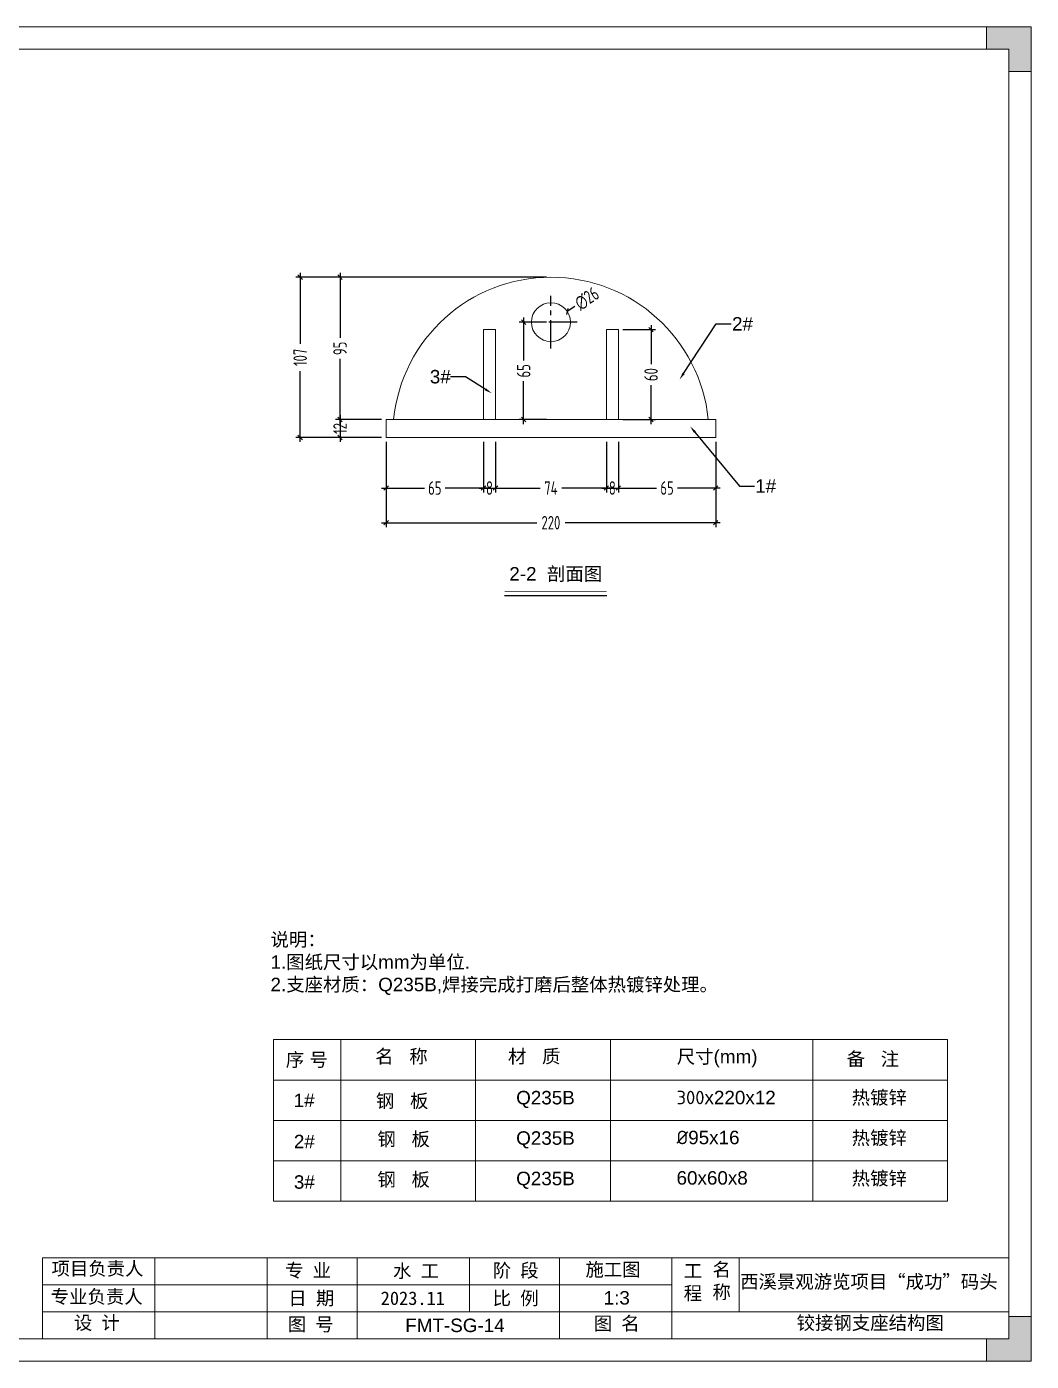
# Model space of a CAD drawing. Header units: millimetres. Extents: x 4 to 2106212, y -117026 to 198097.
# Drawn here: x 1846705 to 1847375, y 189119 to 190010 of the extents above; entities that cross this region are included whole.
import ezdxf
from ezdxf import colors
from ezdxf.entities.mleader import LeaderData, LeaderLine
from ezdxf.math import Vec2, Vec3

# ---------------------------------------------------------------- set-up
doc = ezdxf.new("R2010")
doc.units = ezdxf.units.MM
doc.linetypes.add('CENTER2', pattern=[28.575, 19.05, -3.175, 3.175, -3.175])
doc.layers.add('HR-dimension', color=9, linetype='Continuous')
doc.layers.add('标注', color=9, linetype='Continuous')
for name, color, linetype, lineweight in [('图框', 7, 'Continuous', 13), ('文本', 3, 'Continuous', 13), ('结构', 4, 'Continuous', 18)]:
    doc.layers.add(name, color=color, linetype=linetype, lineweight=lineweight)
doc.styles.add('Arial', font='arial.ttf')
doc.styles.add('hztxt', font='ros1.shx', dxfattribs={"width": 0.8, "bigfont": 'hztxt.shx'})
doc.styles.get("Standard").update_dxf_attribs({"font": 'arial.ttf'})
doc.dimstyles.new('DIM-3', dxfattribs={"dimscale": 3, "dimtxt": 3, "dimasz": 1, "dimexe": 1, "dimexo": 1, "dimgap": 1, "dimtad": 0, "dimdec": 1, "dimrnd": 0.0005, "dimzin": 9, "dimdsep": 46, "dimtxsty": 'hztxt', "dimblk": 'OBLIQUE', "dimcen": 0, "dimdle": 1, "dimclrd": 9, "dimclre": 9, "dimclrt": 2, "dimazin": 2, "dimtfac": 1, "dimtdec": 1, "dimtofl": 0, "dimtmove": 0, "dimatfit": 3, "dimfxl": 1, "dimarcsym": 2})

# ---------------------------------------------------------------- blocks, each defined once
blk = doc.blocks.new('_Oblique')
at = {"color": 0, "linetype": 'ByBlock', "lineweight": -2}
blk.add_line((-0.5, -0.5), (0.5, 0.5), dxfattribs=at)
blk = doc.blocks.new('*D357')
at = {"layer": 'Defpoints', "color": 0, "ltscale": 10, "transparency": 16777216}
for p in [(1846944.72, 189748.14), (1846913.96, 189736.14), (1846944.72, 189736.14)]:
    blk.add_point(p, dxfattribs=at)
at = {"layer": 'HR-dimension', "color": 9, "lineweight": -2, "ltscale": 10, "transparency": 16777216}
for p, q in [((1846913.96, 189751.14), (1846913.96, 189733.14)), ((1846941.72, 189748.14), (1846910.96, 189748.14)), ((1846941.72, 189736.14), (1846910.96, 189736.14))]:
    blk.add_line(p, q, dxfattribs=at)
at = {"layer": 'HR-dimension', "color": 9, "lineweight": -2, "ltscale": 10, "transparency": 16777216, "xscale": 3, "yscale": 3, "zscale": 3}
for p, rotation in [((1846913.96, 189748.14), 90), ((1846913.96, 189736.14), 270)]:
    blk.add_blockref('_Oblique', p, dxfattribs=dict(at, rotation=rotation))
at = {"layer": 'HR-dimension', "color": 2, "ltscale": 10, "transparency": 16777216, "insert": (1846913.96, 189742.14), "char_height": 9, "attachment_point": 5, "rotation": 90, "style": 'hztxt'}
blk.add_mtext('12', dxfattribs=at)
blk = doc.blocks.new('*D358')
at = {"layer": 'Defpoints', "color": 0, "ltscale": 10, "transparency": 16777216}
for p in [(1846944.72, 189736.14), (1847009.72, 189736.14), (1847009.72, 189702.39)]:
    blk.add_point(p, dxfattribs=at)
at = {"layer": 'HR-dimension', "color": 9, "lineweight": -2, "ltscale": 10, "transparency": 16777216}
for p, q in [((1846944.72, 189733.14), (1846944.72, 189699.39)), ((1847009.72, 189733.14), (1847009.72, 189699.39)), ((1846941.72, 189702.39), (1846970.26, 189702.39)), ((1847012.72, 189702.39), (1846984.18, 189702.39))]:
    blk.add_line(p, q, dxfattribs=at)
at = {"layer": 'HR-dimension', "color": 9, "lineweight": -2, "ltscale": 10, "transparency": 16777216, "xscale": 3, "yscale": 3, "zscale": 3, "rotation": 180}
blk.add_blockref('_Oblique', (1846944.72, 189702.39), dxfattribs=at)
at = {"layer": 'HR-dimension', "color": 9, "lineweight": -2, "ltscale": 10, "transparency": 16777216, "xscale": 3, "yscale": 3, "zscale": 3}
blk.add_blockref('_Oblique', (1847009.72, 189702.39), dxfattribs=at)
at = {"layer": 'HR-dimension', "color": 2, "ltscale": 10, "transparency": 16777216, "insert": (1846977.22, 189702.39), "char_height": 9, "attachment_point": 5, "style": 'hztxt'}
blk.add_mtext('65', dxfattribs=at)
blk = doc.blocks.new('*D177')
at = {"layer": 'Defpoints', "color": 0, "ltscale": 10, "transparency": 16777216}
for p in [(1847009.72, 189736.14), (1847017.72, 189736.14), (1847017.72, 189702.39)]:
    blk.add_point(p, dxfattribs=at)
at = {"layer": 'HR-dimension', "color": 9, "lineweight": -2, "ltscale": 10, "transparency": 16777216}
for p, q in [((1847009.72, 189733.14), (1847009.72, 189699.39)), ((1847017.72, 189733.14), (1847017.72, 189699.39)), ((1847006.72, 189702.39), (1847020.72, 189702.39))]:
    blk.add_line(p, q, dxfattribs=at)
at = {"layer": 'HR-dimension', "color": 9, "lineweight": -2, "ltscale": 10, "transparency": 16777216, "xscale": 3, "yscale": 3, "zscale": 3, "rotation": 180}
blk.add_blockref('_Oblique', (1847009.72, 189702.39), dxfattribs=at)
at = {"layer": 'HR-dimension', "color": 9, "lineweight": -2, "ltscale": 10, "transparency": 16777216, "xscale": 3, "yscale": 3, "zscale": 3}
blk.add_blockref('_Oblique', (1847017.72, 189702.39), dxfattribs=at)
at = {"layer": 'HR-dimension', "color": 2, "ltscale": 10, "transparency": 16777216, "insert": (1847013.72, 189702.39), "char_height": 9, "attachment_point": 5, "style": 'hztxt'}
blk.add_mtext('8', dxfattribs=at)
blk = doc.blocks.new('*D178')
at = {"layer": 'Defpoints', "color": 0, "ltscale": 10, "transparency": 16777216}
for p in [(1847017.72, 189736.14), (1847091.72, 189736.14), (1847091.72, 189702.39)]:
    blk.add_point(p, dxfattribs=at)
at = {"layer": 'HR-dimension', "color": 9, "lineweight": -2, "ltscale": 10, "transparency": 16777216}
for p, q in [((1847017.72, 189733.14), (1847017.72, 189699.39)), ((1847091.72, 189733.14), (1847091.72, 189699.39)), ((1847014.72, 189702.39), (1847047.52, 189702.39)), ((1847094.72, 189702.39), (1847061.92, 189702.39))]:
    blk.add_line(p, q, dxfattribs=at)
at = {"layer": 'HR-dimension', "color": 9, "lineweight": -2, "ltscale": 10, "transparency": 16777216, "xscale": 3, "yscale": 3, "zscale": 3, "rotation": 180}
blk.add_blockref('_Oblique', (1847017.72, 189702.39), dxfattribs=at)
at = {"layer": 'HR-dimension', "color": 9, "lineweight": -2, "ltscale": 10, "transparency": 16777216, "xscale": 3, "yscale": 3, "zscale": 3}
blk.add_blockref('_Oblique', (1847091.72, 189702.39), dxfattribs=at)
at = {"layer": 'HR-dimension', "color": 2, "ltscale": 10, "transparency": 16777216, "insert": (1847054.72, 189702.39), "char_height": 9, "attachment_point": 5, "style": 'hztxt'}
blk.add_mtext('74', dxfattribs=at)
blk = doc.blocks.new('*D179')
at = {"layer": 'Defpoints', "color": 0, "ltscale": 10, "transparency": 16777216}
for p in [(1847091.72, 189736.14), (1847099.72, 189736.14), (1847099.72, 189702.39)]:
    blk.add_point(p, dxfattribs=at)
at = {"layer": 'HR-dimension', "color": 9, "lineweight": -2, "ltscale": 10, "transparency": 16777216}
for p, q in [((1847091.72, 189733.14), (1847091.72, 189699.39)), ((1847099.72, 189733.14), (1847099.72, 189699.39)), ((1847088.72, 189702.39), (1847102.72, 189702.39))]:
    blk.add_line(p, q, dxfattribs=at)
at = {"layer": 'HR-dimension', "color": 9, "lineweight": -2, "ltscale": 10, "transparency": 16777216, "xscale": 3, "yscale": 3, "zscale": 3, "rotation": 180}
blk.add_blockref('_Oblique', (1847091.72, 189702.39), dxfattribs=at)
at = {"layer": 'HR-dimension', "color": 9, "lineweight": -2, "ltscale": 10, "transparency": 16777216, "xscale": 3, "yscale": 3, "zscale": 3}
blk.add_blockref('_Oblique', (1847099.72, 189702.39), dxfattribs=at)
at = {"layer": 'HR-dimension', "color": 2, "ltscale": 10, "transparency": 16777216, "insert": (1847095.72, 189702.39), "char_height": 9, "attachment_point": 5, "style": 'hztxt'}
blk.add_mtext('8', dxfattribs=at)
blk = doc.blocks.new('*D180')
at = {"layer": 'Defpoints', "color": 0, "ltscale": 10, "transparency": 16777216}
for p in [(1847099.72, 189736.14), (1847164.72, 189736.14), (1847164.72, 189702.39)]:
    blk.add_point(p, dxfattribs=at)
at = {"layer": 'HR-dimension', "color": 9, "lineweight": -2, "ltscale": 10, "transparency": 16777216}
for p, q in [((1847099.72, 189733.14), (1847099.72, 189699.39)), ((1847164.72, 189733.14), (1847164.72, 189699.39)), ((1847096.72, 189702.39), (1847125.26, 189702.39)), ((1847167.72, 189702.39), (1847139.18, 189702.39))]:
    blk.add_line(p, q, dxfattribs=at)
at = {"layer": 'HR-dimension', "color": 9, "lineweight": -2, "ltscale": 10, "transparency": 16777216, "xscale": 3, "yscale": 3, "zscale": 3, "rotation": 180}
blk.add_blockref('_Oblique', (1847099.72, 189702.39), dxfattribs=at)
at = {"layer": 'HR-dimension', "color": 9, "lineweight": -2, "ltscale": 10, "transparency": 16777216, "xscale": 3, "yscale": 3, "zscale": 3}
blk.add_blockref('_Oblique', (1847164.72, 189702.39), dxfattribs=at)
at = {"layer": 'HR-dimension', "color": 2, "ltscale": 10, "transparency": 16777216, "insert": (1847132.22, 189702.39), "char_height": 9, "attachment_point": 5, "style": 'hztxt'}
blk.add_mtext('65', dxfattribs=at)
blk = doc.blocks.new('*D181')
at = {"layer": 'Defpoints', "color": 0, "ltscale": 10, "transparency": 16777216}
for p in [(1846944.72, 189736.14), (1847164.72, 189736.14), (1846944.72, 189679.24)]:
    blk.add_point(p, dxfattribs=at)
at = {"layer": 'HR-dimension', "color": 9, "lineweight": -2, "ltscale": 10, "transparency": 16777216}
for p, q in [((1846944.72, 189733.14), (1846944.72, 189676.24)), ((1847164.72, 189733.14), (1847164.72, 189676.24)), ((1846941.72, 189679.24), (1847045.24, 189679.24)), ((1847167.72, 189679.24), (1847064.2, 189679.24))]:
    blk.add_line(p, q, dxfattribs=at)
at = {"layer": 'HR-dimension', "color": 9, "lineweight": -2, "ltscale": 10, "transparency": 16777216, "xscale": 3, "yscale": 3, "zscale": 3, "rotation": 180}
blk.add_blockref('_Oblique', (1846944.72, 189679.24), dxfattribs=at)
at = {"layer": 'HR-dimension', "color": 9, "lineweight": -2, "ltscale": 10, "transparency": 16777216, "xscale": 3, "yscale": 3, "zscale": 3}
blk.add_blockref('_Oblique', (1847164.72, 189679.24), dxfattribs=at)
at = {"layer": 'HR-dimension', "color": 2, "ltscale": 10, "transparency": 16777216, "insert": (1847054.72, 189679.24), "char_height": 9, "attachment_point": 5, "style": 'hztxt'}
blk.add_mtext('220', dxfattribs=at)
blk = doc.blocks.new('*D359')
at = {"layer": 'Defpoints', "color": 0, "ltscale": 10, "transparency": 16777216}
for p in [(1847099.72, 189808.14), (1847121.57, 189808.14), (1847099.72, 189748.14)]:
    blk.add_point(p, dxfattribs=at)
at = {"layer": 'HR-dimension', "color": 9, "lineweight": -2, "ltscale": 10, "transparency": 16777216}
for p, q in [((1847102.72, 189808.14), (1847124.57, 189808.14)), ((1847121.57, 189811.14), (1847121.57, 189785.1)), ((1847121.57, 189745.14), (1847121.57, 189771.18)), ((1847102.72, 189748.14), (1847124.57, 189748.14))]:
    blk.add_line(p, q, dxfattribs=at)
at = {"layer": 'HR-dimension', "color": 9, "lineweight": -2, "ltscale": 10, "transparency": 16777216, "xscale": 3, "yscale": 3, "zscale": 3}
for p, rotation in [((1847121.57, 189808.14), 90), ((1847121.57, 189748.14), 270)]:
    blk.add_blockref('_Oblique', p, dxfattribs=dict(at, rotation=rotation))
at = {"layer": 'HR-dimension', "color": 2, "ltscale": 10, "transparency": 16777216, "insert": (1847121.57, 189778.14), "char_height": 9, "attachment_point": 5, "rotation": 90, "style": 'hztxt'}
blk.add_mtext('60', dxfattribs=at)
blk = doc.blocks.new('*D360')
at = {"layer": 'Defpoints', "color": 0, "ltscale": 10, "transparency": 16777216}
for p in [(1846913.96, 189843.14), (1847054.72, 189843.14), (1846944.72, 189748.14)]:
    blk.add_point(p, dxfattribs=at)
at = {"layer": 'HR-dimension', "color": 9, "lineweight": -2, "ltscale": 10, "transparency": 16777216}
for p, q in [((1847051.72, 189843.14), (1846910.96, 189843.14)), ((1846913.96, 189846.14), (1846913.96, 189802.72)), ((1846913.96, 189745.14), (1846913.96, 189788.56)), ((1846941.72, 189748.14), (1846910.96, 189748.14))]:
    blk.add_line(p, q, dxfattribs=at)
at = {"layer": 'HR-dimension', "color": 9, "lineweight": -2, "ltscale": 10, "transparency": 16777216, "xscale": 3, "yscale": 3, "zscale": 3}
for p, rotation in [((1846913.96, 189843.14), 90), ((1846913.96, 189748.14), 270)]:
    blk.add_blockref('_Oblique', p, dxfattribs=dict(at, rotation=rotation))
at = {"layer": 'HR-dimension', "color": 2, "ltscale": 10, "transparency": 16777216, "insert": (1846913.96, 189795.64), "char_height": 9, "attachment_point": 5, "rotation": 90, "style": 'hztxt'}
blk.add_mtext('95', dxfattribs=at)
blk = doc.blocks.new('*D361')
at = {"layer": 'Defpoints', "color": 0, "ltscale": 10, "transparency": 16777216}
for p in [(1847065.61, 189820.26), (1847043.84, 189806.03)]:
    blk.add_point(p, dxfattribs=at)
at = {"layer": 'HR-dimension', "color": 9, "lineweight": -2, "ltscale": 10, "transparency": 16777216}
blk.add_line((1847070.63, 189823.54), (1847065.61, 189820.26), dxfattribs=at)
at = {"layer": 'HR-dimension', "color": 9, "lineweight": -2, "ltscale": 10, "transparency": 16777216, "xscale": 3, "yscale": 3, "zscale": 3, "rotation": 213.1658229977613}
blk.add_blockref('_Oblique', (1847065.61, 189820.26), dxfattribs=at)
at = {"layer": 'HR-dimension', "color": 2, "ltscale": 10, "transparency": 16777216, "insert": (1847078.76, 189828.86), "char_height": 9, "attachment_point": 5, "rotation": 33.16582, "style": 'hztxt'}
blk.add_mtext('∅26', dxfattribs=at)
blk = doc.blocks.new('*D184')
at = {"layer": 'Defpoints', "color": 0, "ltscale": 10, "transparency": 16777216}
for p in [(1847054.72, 189813.14), (1847036.52, 189748.14), (1847054.72, 189748.14)]:
    blk.add_point(p, dxfattribs=at)
at = {"layer": 'HR-dimension', "color": 9, "lineweight": -2, "ltscale": 10, "transparency": 16777216}
for p, q in [((1847051.72, 189813.14), (1847033.52, 189813.14)), ((1847036.52, 189816.14), (1847036.52, 189787.6)), ((1847036.52, 189745.14), (1847036.52, 189773.68)), ((1847051.72, 189748.14), (1847033.52, 189748.14))]:
    blk.add_line(p, q, dxfattribs=at)
at = {"layer": 'HR-dimension', "color": 9, "lineweight": -2, "ltscale": 10, "transparency": 16777216, "xscale": 3, "yscale": 3, "zscale": 3}
for p, rotation in [((1847036.52, 189813.14), 90), ((1847036.52, 189748.14), 270)]:
    blk.add_blockref('_Oblique', p, dxfattribs=dict(at, rotation=rotation))
at = {"layer": 'HR-dimension', "color": 2, "ltscale": 10, "transparency": 16777216, "insert": (1847036.52, 189780.64), "char_height": 9, "attachment_point": 5, "rotation": 90, "style": 'hztxt'}
blk.add_mtext('65', dxfattribs=at)
blk = doc.blocks.new('GW-TK')
at = {"layer": '图框', "linetype": 'Continuous', "lineweight": 0}
h = blk.add_hatch(color=256, dxfattribs=at)
h.dxf.hatch_style = 1
h.paths.add_polyline_path([(927593.55, 464715.01), (927593.55, 464710.01), (927598.55, 464710.01), (927598.55, 464705.01), (927603.55, 464705.01), (927603.55, 464715.01)])
h = blk.add_hatch(color=256, dxfattribs=at)
h.dxf.hatch_style = 1
h.paths.add_polyline_path([(927603.55, 464418.01), (927603.55, 464428.01), (927598.55, 464428.01), (927598.55, 464423.01), (927593.55, 464423.01), (927593.55, 464418.01)])
at = {"layer": '图框', "linetype": 'Continuous'}
for p, q in [((927383.55, 464441.02), (927383.55, 464423.01)), ((927408.55, 464441.02), (927408.55, 464423.01)), ((927433.55, 464441.02), (927433.55, 464423.01)), ((927453.55, 464441.02), (927453.55, 464423.01)), ((927478.55, 464441.02), (927478.55, 464429.01)), ((927498.55, 464441.02), (927498.55, 464423.01)), ((927523.55, 464441.02), (927523.55, 464423.01)), ((927538.55, 464441.02), (927538.55, 464429.01)), ((927383.55, 464435.01), (927523.55, 464435.01)), ((927451.56, 464429.01), (927383.55, 464429.01)), ((927383.55, 464429.01), (927598.55, 464429.01))]:
    blk.add_line(p, q, dxfattribs=at)
at = {"layer": '图框'}
for points in [[(927183.55, 464715.01), (927603.55, 464715.01), (927603.55, 464418.01), (927183.55, 464418.01)], [(927188.55, 464710.01), (927598.55, 464710.01), (927598.55, 464423.01), (927188.55, 464423.01)]]:
    blk.add_lwpolyline(points, close=True, dxfattribs=at)
at = {"layer": '图框', "linetype": 'Continuous', "lineweight": 0}
for points in [[(927598.55, 464705.01), (927598.55, 464710.01), (927593.55, 464710.01), (927593.55, 464715.01), (927603.55, 464715.01), (927603.55, 464705.01)], [(927598.55, 464428.01), (927598.55, 464423.01), (927593.55, 464423.01), (927593.55, 464418.01), (927603.55, 464418.01), (927603.55, 464428.01)]]:
    blk.add_lwpolyline(points, close=True, dxfattribs=at)
at = {"layer": '图框', "linetype": 'Continuous'}
blk.add_lwpolyline([(927383.55, 464441.02), (927598.55, 464441.02)], dxfattribs=at)
at = {"layer": '图框', "linetype": 'Continuous', "char_height": 3, "attachment_point": 1}
for s, width, heights, insert in [('{\\fSimSun|b0|i0|c134|p2;项目负责人}', 26.0225, [0], (927385.56, 464440.15)), ('{\\fSimSun|b0|i0|c134|p2;名 称}', 5.2119, [0], (927532.62, 464439.93)), ('{\\fSimSun|b0|i0|c134|p2;专 业}', 12.8345, [0], (927437.53, 464439.73)), ('{\\fSimSun|b0|i0|c134|p2;阶 段}', 17.4775, [0], (927483.73, 464439.73)), ('{\\fSimSun|b0|i0|c134|p2;工 程}', 5.2119, [0], (927526.21, 464439.66)), ('{\\fSimSun|b0|i0|c134|p2;专业负责人}', 24.6361, [2.04], (927385.39, 464433.9)), ('{\\fSimSun|b0|i0|c134|p2;日 期}', 11.224, [0], (927438.25, 464433.55)), ('{\\fSimSun|b0|i0|c134|p2;比 例}', 10.9146, [0], (927483.71, 464433.55)), ('{\\fSimSun|b0|i0|c134|p2;设 计}', 16.2353, [0], (927390.55, 464428.09)), ('{\\fSimSun|b0|i0|c134|p2;图 号}', 23.6261, [0], (927438.11, 464427.75)), ('{\\fSimSun|b0|i0|c134|p2;图 名}', 12.066, [0], (927506.19, 464427.94))]:
    blk.add_mtext_dynamic_manual_height_columns(s, width=width, gutter_width=17.5, heights=heights, dxfattribs=dict(at, insert=insert))
at = {"layer": '图框', "color": 3, "linetype": 'Continuous', "char_height": 3, "attachment_point": 1}
for s, width, insert in [('\\pt9;{\\fSimSun|b0|i0|c134|p2;施工图}', 18.6303, (927504.36, 464439.94)), ('{\\fSimSun|b0|i0|c134|p2;水 工}', 11.224, (927461.55, 464439.63)), ('\\pt9;{\\fSimSun|b0|i0|c134|p2;西溪景观游览项目“成功”码头}', 60.0149, (927538.77, 464437.24)), ('{\\fSimSun|b0|i0|c134|p2;2023.11}', 11.224, (927458.8, 464433.55))]:
    blk.add_mtext_dynamic_manual_height_columns(s, width=width, gutter_width=17.5, heights=[0], dxfattribs=dict(at, insert=insert))
blk = doc.blocks.new('*D639')
at = {"layer": 'Defpoints', "color": 0, "ltscale": 10, "transparency": 16777216}
for p in [(1846887.38, 189843.14), (1846944.72, 189843.14), (1846944.72, 189736.14)]:
    blk.add_point(p, dxfattribs=at)
at = {"layer": 'HR-dimension', "color": 9, "lineweight": -2, "ltscale": 10, "transparency": 16777216}
for p, q in [((1846941.72, 189843.14), (1846884.38, 189843.14)), ((1846887.38, 189846.14), (1846887.38, 189798.76)), ((1846887.38, 189733.14), (1846887.38, 189780.52)), ((1846941.72, 189736.14), (1846884.38, 189736.14))]:
    blk.add_line(p, q, dxfattribs=at)
at = {"layer": 'HR-dimension', "color": 9, "lineweight": -2, "ltscale": 10, "transparency": 16777216, "xscale": 3, "yscale": 3, "zscale": 3}
for p, rotation in [((1846887.38, 189843.14), 90), ((1846887.38, 189736.14), 270)]:
    blk.add_blockref('_Oblique', p, dxfattribs=dict(at, rotation=rotation))
at = {"layer": 'HR-dimension', "color": 2, "ltscale": 10, "transparency": 16777216, "insert": (1846887.38, 189789.64), "char_height": 9, "attachment_point": 5, "rotation": 90, "style": 'hztxt'}
blk.add_mtext('107', dxfattribs=at)

msp = doc.modelspace()

# ---------------------------------------------------------------- linework, layer by layer
at = {"color": 1, "linetype": 'CENTER2'}
for p, q in [((1847054.7237, 189795.5284), (1847054.7237, 189830.7598)), ((1847072.3393, 189813.1441), (1847037.108, 189813.1441))]:
    msp.add_line(p, q, dxfattribs=at)
msp.add_line((1847023.8094, 189630.6708), (1847091.9613, 189630.6708))
at = {"const_width": 0.54}
msp.add_lwpolyline([(1847023.8094, 189633.2265), (1847091.9613, 189633.2265)], dxfattribs=at)
at = {"layer": '文本'}
for p, q in [((1846869.5598, 189334.1702), (1847319.4308, 189334.1702)), ((1846869.5598, 189334.1702), (1846869.5598, 189226.2306)), ((1846914.5152, 189334.1702), (1846914.5152, 189226.2306)), ((1847004.4762, 189334.1702), (1847004.4762, 189226.2306)), ((1847094.4681, 189334.1702), (1847094.4681, 189226.2306)), ((1847229.454, 189334.1702), (1847229.454, 189226.5304)), ((1847319.4308, 189334.1702), (1847319.4308, 189226.2306)), ((1846869.5598, 189307.1652), (1847319.4308, 189307.1652)), ((1846869.5598, 189280.187), (1847319.4308, 189280.187)), ((1846869.5598, 189253.2088), (1847319.4308, 189253.2088)), ((1846869.5598, 189226.2306), (1847319.4308, 189226.2306))]:
    msp.add_line(p, q, dxfattribs=at)
at = {"layer": '结构', "color": 4}
for points in [[(1847017.7237, 189748.1441), (1847017.7237, 189808.1441), (1847009.7237, 189808.1441), (1847009.7237, 189748.1441)], [(1847091.7235, 189748.1441), (1847091.7235, 189808.1441), (1847099.7235, 189808.1441), (1847099.7235, 189748.1441)], [(1846944.7237, 189736.1441), (1847164.7237, 189736.1441), (1847164.7237, 189748.1441), (1846944.7237, 189748.1441)]]:
    msp.add_lwpolyline(points, close=True, dxfattribs=at)
at = {"layer": '结构'}
msp.add_circle((1847054.7237, 189813.1441), 13, dxfattribs=at)
at = {"layer": '结构', "color": 4}
msp.add_arc((1847054.7237, 189737.6178), 105.5263, 5.7248105, 174.2751895, dxfattribs=at)

# ---------------------------------------------------------------- block references
at = {"layer": '文本', "xscale": 3, "yscale": 3, "zscale": 3}
msp.add_blockref('GW-TK', (-935435.2946, -1204134.6427), dxfattribs=at)

# ---------------------------------------------------------------- texts
at = {"layer": '文本', "style": 'Arial'}
for p in [(1847031.5363, 189290.9087), (1847031.5363, 189263.9439), (1847031.5363, 189236.9523)]:
    msp.add_text('Q235B', height=9, dxfattribs=at).set_placement(p)
at = {"layer": '文本', "char_height": 9, "attachment_point": 1, "style": 'Arial'}
for s, insert in [('2-2  剖面图', (1847026.9465, 189649.6224)), ('序 号', (1846877.7558, 189325.2354)), ('名   称', (1846937.4233, 189327.4969)), ('材   质', (1847026.0534, 189327.4969)), ('尺寸(mm)', (1847138.748, 189327.2982)), ('备   注', (1847252.1249, 189325.7635)), ('1#', (1846883.0128, 189298.1161)), ('钢   板', (1846937.876, 189297.7248)), ('{\\fISOCPEUR|b0|i0|c0|p34;300}x220x12', (1847138.5726, 189299.9933)), ('热镀锌', (1847255.4608, 189299.9933)), ('2#', (1846883.1754, 189270.6034)), ('钢   板', (1846938.9223, 189272.255)), ('{\\fISOCPEUR|b0|i0|c0|p34;%%C}95x16', (1847138.5726, 189273.3149)), ('热镀锌', (1847255.4608, 189273.0286)), ('3#', (1846883.1754, 189243.5802)), ('钢   板', (1846938.9223, 189245.2634)), ('60x60x8', (1847138.5726, 189246.3367)), ('热镀锌', (1847255.4608, 189246.037)), ('\\P1:3', (1847089.919, 189181.289)), ('\\PFMT-SG-14', (1846957.501, 189162.8874)), ('\\P{\\fSimSun|b0|i0|c134|p2;铰接钢支座结构图}', (1847218.729, 189164.5641))]:
    msp.add_mtext(s, dxfattribs=dict(at, insert=insert))
at = {"layer": '文本', "insert": (1846867.5721, 189405.4444), "char_height": 9, "attachment_point": 1, "style": 'Arial'}
msp.add_mtext_dynamic_manual_height_columns('{\\fSimSun|b0|i0|c134|p2;说明：\\P}1.{\\fSimSun|b0|i0|c134|p2;图纸尺寸以}mm{\\fSimSun|b0|i0|c134|p2;为单位}.\\P2.{\\fSimSun|b0|i0|c134|p2;支座材质：}Q235B,{\\fSimSun|b0|i0|c134|p2;焊接完成打磨后整体热镀锌处理。}', width=471.594702, gutter_width=3.0682, heights=[0], dxfattribs=at)

# ---------------------------------------------------------------- dimensions: what is measured, and where the dimension line sits
at = {"layer": 'HR-dimension', "ltscale": 10}
for base, p1, p2, picture, middle in [((1846887.3765, 189843.1441), (1846944.7237, 189736.1441), (1846944.7237, 189843.1441), '*D639', (1846887.3765, 189789.6441)), ((1846913.9647, 189843.1441), (1846944.7237, 189748.1441), (1847054.7237, 189843.1441), '*D360', (1846913.9647, 189795.6441)), ((1847036.5155, 189748.1441), (1847054.7237, 189813.1441), (1847054.7237, 189748.1441), '*D184', (1847036.5155, 189780.6441)), ((1847121.5681, 189808.1441), (1847099.7235, 189748.1441), (1847099.7235, 189808.1441), '*D359', (1847121.5681, 189778.1441))]:
    dim = msp.add_linear_dim(base=base, p1=p1, p2=p2, angle=90, dimstyle='DIM-3', dxfattribs=at)
    dim.commit()
    dim.dimension.update_dxf_attribs({"geometry": picture, "text_midpoint": middle})
dim = msp.add_diameter_dim_2p(p1=(1847043.8415, 189806.0323), p2=(1847065.6058, 189820.2559), dimstyle='DIM-3', dxfattribs=at)
dim.commit()
dim.dimension.update_dxf_attribs({"geometry": '*D361', "text_midpoint": (1847078.7649, 189828.8558)})
dim = msp.add_linear_dim(base=(1846913.9647, 189736.1441), p1=(1846944.7237, 189748.1441), p2=(1846944.7237, 189736.1441), angle=90, dimstyle='DIM-3', dxfattribs=at)
dim.commit()
dim.dimension.update_dxf_attribs({"geometry": '*D357', "text_midpoint": (1846913.9647, 189742.1441), "dimtype": 160})
for base, p1, p2, picture, middle in [((1847009.7237, 189702.3865), (1846944.7237, 189736.1441), (1847009.7237, 189736.1441), '*D358', (1846977.2237, 189702.3865)), ((1846944.7237, 189679.2382), (1847164.7237, 189736.1441), (1846944.7237, 189736.1441), '*D181', (1847054.7237, 189679.2382)), ((1847091.7235, 189702.3865), (1847017.7237, 189736.1441), (1847091.7235, 189736.1441), '*D178', (1847054.7236, 189702.3865)), ((1847164.7237, 189702.3865), (1847099.7235, 189736.1441), (1847164.7237, 189736.1441), '*D180', (1847132.2236, 189702.3865))]:
    dim = msp.add_linear_dim(base=base, p1=p1, p2=p2, dimstyle='DIM-3', dxfattribs=at)
    dim.commit()
    dim.dimension.update_dxf_attribs({"geometry": picture, "text_midpoint": middle})
for base, p1, p2, picture, middle in [((1847017.7237, 189702.3865), (1847009.7237, 189736.1441), (1847017.7237, 189736.1441), '*D177', (1847013.7237, 189702.3865)), ((1847099.7235, 189702.3865), (1847091.7235, 189736.1441), (1847099.7235, 189736.1441), '*D179', (1847095.7235, 189702.3865))]:
    dim = msp.add_linear_dim(base=base, p1=p1, p2=p2, dimstyle='DIM-3', dxfattribs=at)
    dim.commit()
    dim.dimension.update_dxf_attribs({"geometry": picture, "text_midpoint": middle, "dimtype": 160})

# ---------------------------------------------------------------- leaders
at = {"layer": '标注', "color": 6}
ml = msp.add_multileader_mtext('Standard', dxfattribs=at)
ml.set_content('2#', color=6)
ml.set_leader_properties(color=9)
ml.build(insert=Vec2(0, 0))
ml.multileader.update_dxf_attribs({"dogleg_length": 10, "arrow_head_size": 5})
ctx = ml.context
ctx.base_point, ctx.char_height, ctx.arrow_head_size, ctx.landing_gap_size, ctx.plane_origin = Vec3(1847175.1261, 189811.9237), 9, 5, 0.5, Vec3(1844110.2053, 184239.6391)
notes = []
notes.append((ctx, [(1, (1, 1, 0), (1847165.1261, 189811.9237), (1, 0), 10, [(0, [(1847140.564, 189774.7873)], 256, [])])]))
ctx.mtext.insert, ctx.mtext.defined_height, ctx.mtext.flow_direction = Vec3(1847175.6261, 189816.5004), 40, 5
ml = msp.add_multileader_mtext('Standard', dxfattribs=at)
ml.set_content('3#', color=6)
ml.set_leader_properties(color=9)
ml.build(insert=Vec2(0, 0))
ml.multileader.update_dxf_attribs({"dogleg_length": 10, "arrow_head_size": 5})
ctx = ml.context
ctx.base_point, ctx.char_height, ctx.arrow_head_size, ctx.landing_gap_size, ctx.plane_origin = Vec3(1846973.4091, 189776.653), 9, 5, 0.5, Vec3(1843883.3537, 184233.2575)
notes.append((ctx, [(0, (1, 1, 0), (1846997.7065, 189776.653), (-1, 0), 10, [(0, [(1847015.1622, 189765.6971)], 256, [])])]))
ctx.mtext.insert, ctx.mtext.defined_height, ctx.mtext.flow_direction = Vec3(1846973.9091, 189781.2329), 40, 5
ml = msp.add_multileader_mtext('Standard', dxfattribs=at)
ml.set_content('1#', color=6)
ml.set_leader_properties(color=9)
ml.build(insert=Vec2(0, 0))
ml.multileader.update_dxf_attribs({"dogleg_length": 10, "arrow_head_size": 5})
ctx = ml.context
ctx.base_point, ctx.char_height, ctx.arrow_head_size, ctx.landing_gap_size, ctx.plane_origin = Vec3(1847190.5692, 189703.6484), 9, 5, 0.5, Vec3(1844144.2401, 184062.5928)
notes.append((ctx, [(1, (1, 1, 0), (1847180.5692, 189703.6484), (1, 0), 10, [(0, [(1847147.6484, 189743.5734)], 256, [])])]))
ctx.mtext.insert, ctx.mtext.defined_height, ctx.mtext.flow_direction = Vec3(1847191.0692, 189708.2252), 40, 5
for ctx, leaders in notes:
    for number, flags, end, landing, length, lines in leaders:
        leader = LeaderData()
        leader.index, (leader.has_last_leader_line, leader.has_dogleg_vector, leader.attachment_direction) = number, flags
        leader.last_leader_point, leader.dogleg_vector, leader.dogleg_length = Vec3(end), Vec3(landing), length
        for number, points, colour, breaks in lines:
            line = LeaderLine()
            line.index, line.vertices, line.color, line.breaks = number, Vec3.list(points), colors.encode_raw_color(colour), breaks
            leader.lines.append(line)
        ctx.leaders.append(leader)

doc.saveas('drawing.dxf')
